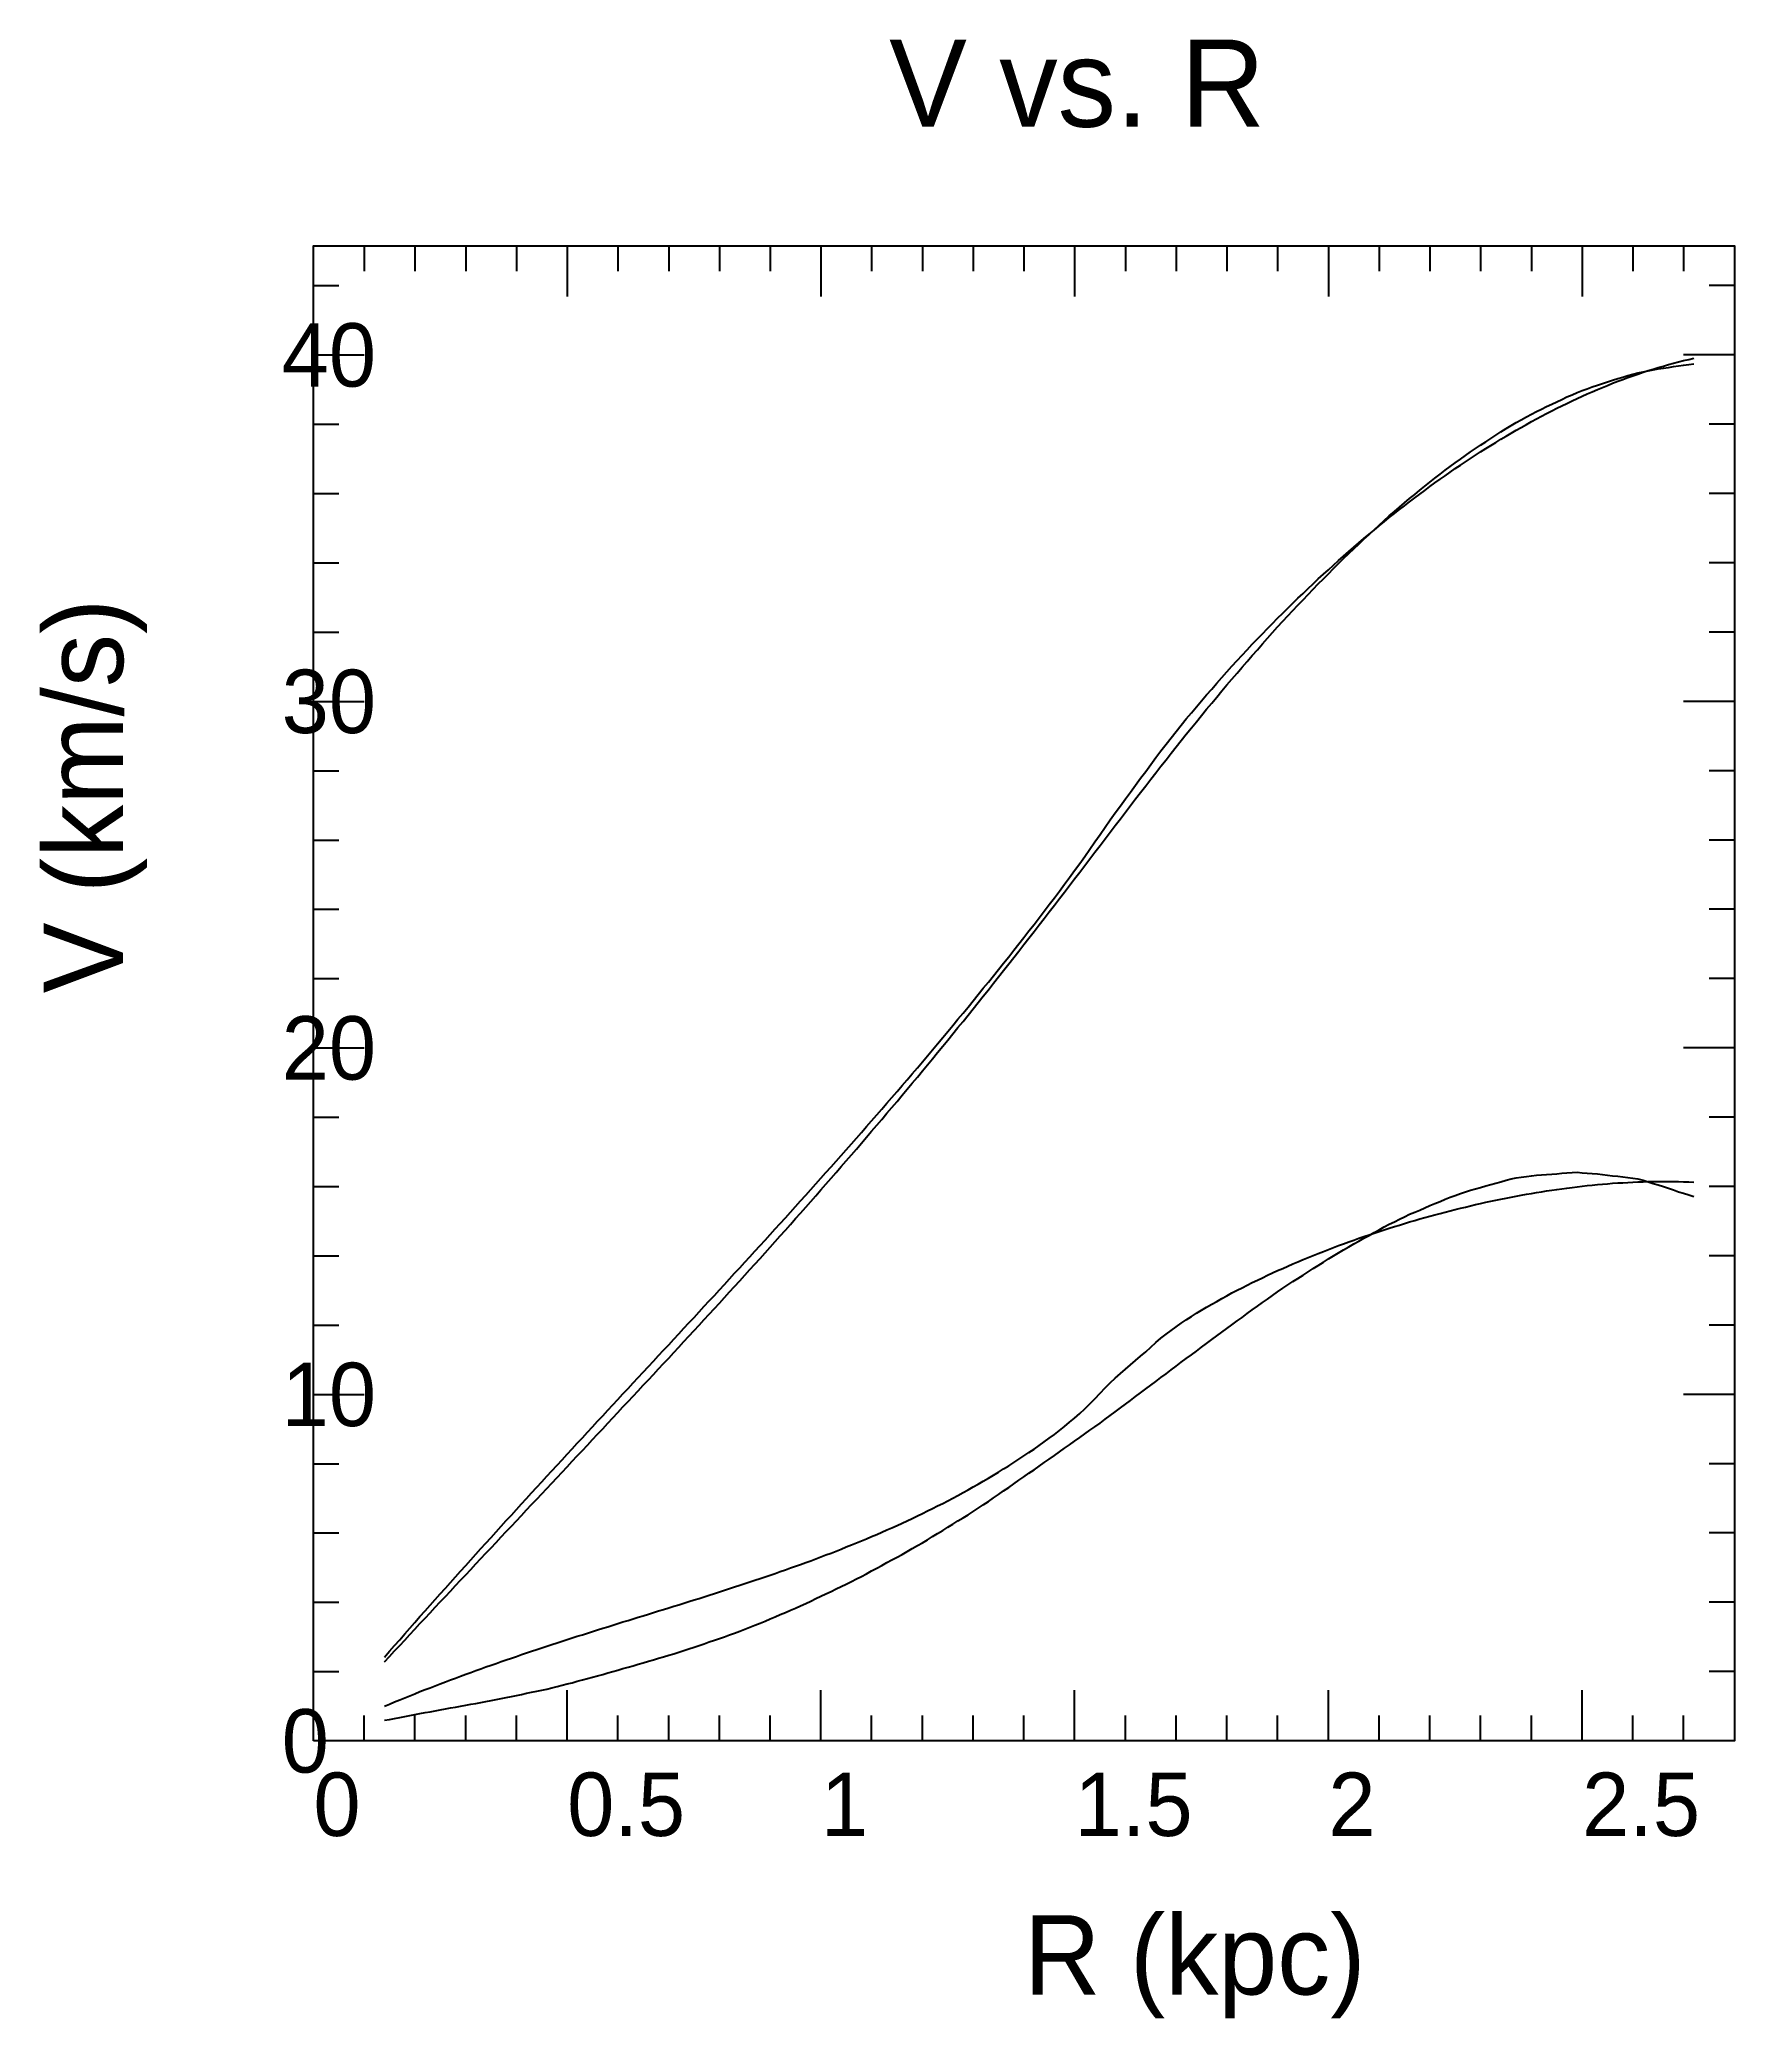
# Model space of a CAD drawing. Extents: x -35 to 179, y -35 to 215.
import ezdxf

# ---------------------------------------------------------------- set-up
doc = ezdxf.new("R2010")
doc.units = 0

msp = doc.modelspace()

# ---------------------------------------------------------------- linework, layer by layer
at = {"color": 0}
for p, q in [((6.4, 188.63), (6.4, 185.43)), ((12.8, 188.63), (12.8, 185.43)), ((19.2, 188.63), (19.2, 185.43)), ((25.6, 188.63), (25.6, 185.43)), ((32, 188.63), (32, 182.23)), ((38.4, 188.63), (38.4, 185.43)), ((44.8, 188.63), (44.8, 185.43)), ((51.2, 188.63), (51.2, 185.43)), ((57.6, 188.63), (57.6, 185.43)), ((64, 188.63), (64, 182.23)), ((70.4, 188.63), (70.4, 185.43)), ((76.8, 188.63), (76.8, 185.43)), ((83.2, 188.63), (83.2, 185.43)), ((89.6, 188.63), (89.6, 185.43)), ((96, 188.63), (96, 182.23)), ((102.4, 188.63), (102.4, 185.43)), ((108.8, 188.63), (108.8, 185.43)), ((115.2, 188.63), (115.2, 185.43)), ((121.6, 188.63), (121.6, 185.43)), ((128, 188.63), (128, 182.23)), ((134.4, 188.63), (134.4, 185.43)), ((140.8, 188.63), (140.8, 185.43)), ((147.2, 188.63), (147.2, 185.43)), ((153.6, 188.63), (153.6, 185.43)), ((160, 188.63), (160, 182.23)), ((166.4, 188.63), (166.4, 185.43)), ((172.8, 188.63), (172.8, 185.43)), ((0, 183.59), (3.2, 183.59)), ((179.2, 183.59), (176, 183.59)), ((0, 174.85), (6.4, 174.85)), ((179.2, 174.85), (172.8, 174.85)), ((0, 166.11), (3.2, 166.11)), ((179.2, 166.11), (176, 166.11)), ((0, 157.36), (3.2, 157.36)), ((179.2, 157.36), (176, 157.36)), ((0, 148.62), (3.2, 148.62)), ((179.2, 148.62), (176, 148.62)), ((0, 139.88), (3.2, 139.88)), ((179.2, 139.88), (176, 139.88)), ((0, 131.14), (6.4, 131.14)), ((179.2, 131.14), (172.8, 131.14)), ((0, 122.39), (3.2, 122.39)), ((179.2, 122.39), (176, 122.39)), ((0, 113.65), (3.2, 113.65)), ((179.2, 113.65), (176, 113.65)), ((0, 104.91), (3.2, 104.91)), ((179.2, 104.91), (176, 104.91)), ((0, 96.17), (3.2, 96.17)), ((179.2, 96.17), (176, 96.17)), ((0, 87.42), (6.4, 87.42)), ((179.2, 87.42), (172.8, 87.42)), ((0, 78.68), (3.2, 78.68)), ((179.2, 78.68), (176, 78.68)), ((0, 69.94), (3.2, 69.94)), ((179.2, 69.94), (176, 69.94)), ((0, 61.2), (3.2, 61.2)), ((179.2, 61.2), (176, 61.2)), ((0, 52.45), (3.2, 52.45)), ((179.2, 52.45), (176, 52.45)), ((0, 43.71), (6.4, 43.71)), ((179.2, 43.71), (172.8, 43.71)), ((0, 34.97), (3.2, 34.97)), ((179.2, 34.97), (176, 34.97)), ((0, 26.23), (3.2, 26.23)), ((179.2, 26.23), (176, 26.23)), ((0, 17.48), (3.2, 17.48)), ((179.2, 17.48), (176, 17.48)), ((0, 8.74), (3.2, 8.74)), ((179.2, 8.74), (176, 8.74)), ((32, 0), (32, 6.4)), ((64, 0), (64, 6.4)), ((96, 0), (96, 6.4)), ((128, 0), (128, 6.4)), ((160, 0), (160, 6.4)), ((6.4, 0), (6.4, 3.2)), ((12.8, 0), (12.8, 3.2)), ((19.2, 0), (19.2, 3.2)), ((25.6, 0), (25.6, 3.2)), ((38.4, 0), (38.4, 3.2)), ((44.8, 0), (44.8, 3.2)), ((51.2, 0), (51.2, 3.2)), ((57.6, 0), (57.6, 3.2)), ((70.4, 0), (70.4, 3.2)), ((76.8, 0), (76.8, 3.2)), ((83.2, 0), (83.2, 3.2)), ((89.6, 0), (89.6, 3.2)), ((102.4, 0), (102.4, 3.2)), ((108.8, 0), (108.8, 3.2)), ((115.2, 0), (115.2, 3.2)), ((121.6, 0), (121.6, 3.2)), ((134.4, 0), (134.4, 3.2)), ((140.8, 0), (140.8, 3.2)), ((147.2, 0), (147.2, 3.2)), ((153.6, 0), (153.6, 3.2)), ((166.4, 0), (166.4, 3.2)), ((172.8, 0), (172.8, 3.2))]:
    msp.add_line(p, q, dxfattribs=at)
msp.add_lwpolyline([(0, 0), (0, 188.63), (179.2, 188.63), (179.2, 0)], close=True, dxfattribs=at)
at = {"color": 3}
msp.add_lwpolyline([(8.96, 10.57), (9.6, 11.3), (10.24, 12.03), (10.88, 12.76), (11.52, 13.49), (12.16, 14.22), (12.8, 14.94), (13.44, 15.67), (14.08, 16.39), (14.72, 17.11), (15.36, 17.83), (16, 18.55), (16.64, 19.27), (17.28, 19.98), (17.92, 20.7), (18.56, 21.41), (19.2, 22.12), (19.84, 22.83), (20.48, 23.54), (21.12, 24.25), (21.76, 24.96), (22.4, 25.67), (23.04, 26.37), (23.68, 27.08), (24.32, 27.78), (24.96, 28.48), (25.6, 29.19), (26.24, 29.89), (26.88, 30.59), (27.52, 31.29), (28.16, 31.99), (28.8, 32.68), (29.44, 33.38), (30.08, 34.08), (30.72, 34.77), (31.36, 35.47), (32, 36.16), (32.64, 36.86), (33.28, 37.55), (33.92, 38.24), (34.56, 38.93), (35.2, 39.63), (35.84, 40.32), (36.48, 41.01), (37.12, 41.7), (37.76, 42.39), (38.4, 43.08), (39.04, 43.77), (39.68, 44.46), (40.32, 45.15), (40.96, 45.84), (41.6, 46.53), (42.24, 47.22), (42.88, 47.91), (43.52, 48.6), (44.16, 49.29), (44.8, 49.98), (45.44, 50.67), (46.08, 51.36), (46.72, 52.05), (47.36, 52.74), (48, 53.43), (48.64, 54.13), (49.28, 54.82), (49.92, 55.51), (50.56, 56.2), (51.2, 56.9), (51.84, 57.59), (52.48, 58.29), (53.12, 58.99), (53.76, 59.68), (54.4, 60.38), (55.04, 61.08), (55.68, 61.78), (56.32, 62.48), (56.96, 63.18), (57.6, 63.88), (58.24, 64.59), (58.88, 65.29), (59.52, 66), (60.16, 66.71), (60.8, 67.41), (61.44, 68.12), (62.08, 68.84), (62.72, 69.55), (63.36, 70.26), (64, 70.98), (64.64, 71.7), (65.28, 72.41), (65.92, 73.13), (66.56, 73.86), (67.2, 74.58), (67.84, 75.31), (68.48, 76.03), (69.12, 76.76), (69.76, 77.49), (70.4, 78.23), (71.04, 78.96), (71.68, 79.7), (72.32, 80.44), (72.96, 81.18), (73.6, 81.92), (74.24, 82.67), (74.88, 83.41), (75.52, 84.16), (76.16, 84.92), (76.8, 85.67), (77.44, 86.43), (78.08, 87.19), (78.72, 87.95), (79.36, 88.72), (80, 89.48), (80.64, 90.25), (81.28, 91.03), (81.92, 91.8), (82.56, 92.58), (83.2, 93.36), (83.84, 94.15), (84.48, 94.94), (85.12, 95.73), (85.76, 96.52), (86.4, 97.32), (87.04, 98.12), (87.68, 98.93), (88.32, 99.74), (88.96, 100.55), (89.6, 101.36), (90.24, 102.18), (90.88, 103.01), (91.52, 103.84), (92.16, 104.67), (92.8, 105.51), (93.44, 106.36), (94.08, 107.21), (94.72, 108.06), (95.36, 108.93), (96, 109.8), (96.64, 110.68), (97.28, 111.57), (97.92, 112.48), (98.56, 113.4), (99.2, 114.34), (99.84, 115.27), (100.48, 116.18), (101.12, 117.07), (101.76, 117.95), (102.4, 118.83), (103.04, 119.7), (103.68, 120.57), (104.32, 121.44), (104.96, 122.3), (105.6, 123.17), (106.24, 124.04), (106.88, 124.89), (107.52, 125.73), (108.16, 126.55), (108.8, 127.35), (109.44, 128.15), (110.08, 128.93), (110.72, 129.7), (111.36, 130.47), (112, 131.22), (112.64, 131.97), (113.28, 132.7), (113.92, 133.43), (114.56, 134.16), (115.2, 134.87), (115.84, 135.58), (116.48, 136.28), (117.12, 136.97), (117.76, 137.66), (118.4, 138.34), (119.04, 139.01), (119.68, 139.67), (120.32, 140.33), (120.96, 140.98), (121.6, 141.63), (122.24, 142.27), (122.88, 142.9), (123.52, 143.53), (124.16, 144.15), (124.8, 144.77), (125.44, 145.38), (126.08, 145.98), (126.72, 146.58), (127.36, 147.17), (128, 147.75), (128.64, 148.33), (129.28, 148.9), (129.92, 149.47), (130.56, 150.03), (131.2, 150.59), (131.84, 151.14), (132.48, 151.68), (133.12, 152.22), (133.76, 152.75), (134.4, 153.28), (135.04, 153.8), (135.68, 154.32), (136.32, 154.83), (136.96, 155.33), (137.6, 155.83), (138.24, 156.32), (138.88, 156.81), (139.52, 157.29), (140.16, 157.76), (140.8, 158.23), (141.44, 158.7), (142.08, 159.16), (142.72, 159.61), (143.36, 160.06), (144, 160.5), (144.64, 160.93), (145.28, 161.36), (145.92, 161.79), (146.56, 162.21), (147.2, 162.62), (147.84, 163.03), (148.48, 163.43), (149.12, 163.82), (149.76, 164.21), (150.4, 164.6), (151.04, 164.98), (151.68, 165.35), (152.32, 165.71), (152.96, 166.07), (153.6, 166.43), (154.24, 166.78), (154.88, 167.12), (155.52, 167.46), (156.16, 167.79), (156.8, 168.11), (157.44, 168.43), (158.08, 168.74), (158.72, 169.05), (159.36, 169.35), (160, 169.64), (160.64, 169.93), (161.28, 170.21), (161.92, 170.48), (162.56, 170.75), (163.2, 171.01), (163.84, 171.27), (164.48, 171.52), (165.12, 171.76), (165.76, 171.99), (166.4, 172.22), (167.04, 172.44), (167.68, 172.66), (168.32, 172.87), (168.96, 173.07), (169.6, 173.27), (170.24, 173.45), (170.88, 173.63), (171.52, 173.81), (172.16, 173.97), (172.8, 174.13), (173.44, 174.28), (174.08, 174.43)], dxfattribs=at)
msp.add_lwpolyline([(8.96, 10.57), (9.6, 11.3), (10.24, 12.03), (10.88, 12.76), (11.52, 13.49), (12.16, 14.22), (12.8, 14.94), (13.44, 15.67), (14.08, 16.39), (14.72, 17.11), (15.36, 17.83), (16, 18.55), (16.64, 19.27), (17.28, 19.98), (17.92, 20.7), (18.56, 21.41), (19.2, 22.12), (19.84, 22.83), (20.48, 23.54), (21.12, 24.25), (21.76, 24.96), (22.4, 25.67), (23.04, 26.37), (23.68, 27.08), (24.32, 27.78), (24.96, 28.48), (25.6, 29.19), (26.24, 29.89), (26.88, 30.59), (27.52, 31.29), (28.16, 31.99), (28.8, 32.68), (29.44, 33.38), (30.08, 34.08), (30.72, 34.77), (31.36, 35.47), (32, 36.16), (32.64, 36.86), (33.28, 37.55), (33.92, 38.24), (34.56, 38.93), (35.2, 39.63), (35.84, 40.32), (36.48, 41.01), (37.12, 41.7), (37.76, 42.39), (38.4, 43.08), (39.04, 43.77), (39.68, 44.46), (40.32, 45.15), (40.96, 45.84), (41.6, 46.53), (42.24, 47.22), (42.88, 47.91), (43.52, 48.6), (44.16, 49.29), (44.8, 49.98), (45.44, 50.67), (46.08, 51.36), (46.72, 52.05), (47.36, 52.74), (48, 53.43), (48.64, 54.13), (49.28, 54.82), (49.92, 55.51), (50.56, 56.2), (51.2, 56.9), (51.84, 57.59), (52.48, 58.29), (53.12, 58.99), (53.76, 59.68), (54.4, 60.38), (55.04, 61.08), (55.68, 61.78), (56.32, 62.48), (56.96, 63.18), (57.6, 63.88), (58.24, 64.59), (58.88, 65.29), (59.52, 66), (60.16, 66.71), (60.8, 67.41), (61.44, 68.12), (62.08, 68.84), (62.72, 69.55), (63.36, 70.26), (64, 70.98), (64.64, 71.7), (65.28, 72.41), (65.92, 73.13), (66.56, 73.86), (67.2, 74.58), (67.84, 75.31), (68.48, 76.03), (69.12, 76.76), (69.76, 77.49), (70.4, 78.23), (71.04, 78.96), (71.68, 79.7), (72.32, 80.44), (72.96, 81.18), (73.6, 81.92), (74.24, 82.67), (74.88, 83.41), (75.52, 84.16), (76.16, 84.92), (76.8, 85.67), (77.44, 86.43), (78.08, 87.19), (78.72, 87.95), (79.36, 88.72), (80, 89.48), (80.64, 90.25), (81.28, 91.03), (81.92, 91.8), (82.56, 92.58), (83.2, 93.36), (83.84, 94.15), (84.48, 94.94), (85.12, 95.73), (85.76, 96.52), (86.4, 97.32), (87.04, 98.12), (87.68, 98.93), (88.32, 99.74), (88.96, 100.55), (89.6, 101.36), (90.24, 102.18), (90.88, 103.01), (91.52, 103.84), (92.16, 104.67), (92.8, 105.51), (93.44, 106.36), (94.08, 107.21), (94.72, 108.06), (95.36, 108.93), (96, 109.8), (96.64, 110.68), (97.28, 111.57), (97.92, 112.48), (98.56, 113.4), (99.2, 114.34), (99.84, 115.27), (100.48, 116.18), (101.12, 117.07), (101.76, 117.95), (102.4, 118.83), (103.04, 119.7), (103.68, 120.57), (104.32, 121.44), (104.96, 122.3), (105.6, 123.17), (106.24, 124.04), (106.88, 124.89), (107.52, 125.73), (108.16, 126.55), (108.8, 127.35), (109.44, 128.15), (110.08, 128.93), (110.72, 129.7), (111.36, 130.47), (112, 131.22), (112.64, 131.97), (113.28, 132.7), (113.92, 133.43), (114.56, 134.16), (115.2, 134.87), (115.84, 135.58), (116.48, 136.28), (117.12, 136.97), (117.76, 137.66), (118.4, 138.34), (119.04, 139.01), (119.68, 139.67), (120.32, 140.33), (120.96, 140.98), (121.6, 141.63), (122.24, 142.27), (122.88, 142.9), (123.52, 143.53), (124.16, 144.15), (124.8, 144.77), (125.44, 145.38), (126.08, 145.98), (126.72, 146.58), (127.36, 147.17), (128, 147.75), (128.64, 148.33), (129.28, 148.9), (129.92, 149.47), (130.56, 150.03), (131.2, 150.59), (131.84, 151.14), (132.48, 151.68), (133.12, 152.22), (133.76, 152.75), (134.4, 153.28), (135.04, 153.8), (135.68, 154.32), (136.32, 154.83), (136.96, 155.33), (137.6, 155.83), (138.24, 156.32), (138.88, 156.81), (139.52, 157.29), (140.16, 157.76), (140.8, 158.23), (141.44, 158.7), (142.08, 159.16), (142.72, 159.61), (143.36, 160.06), (144, 160.5), (144.64, 160.93), (145.28, 161.36), (145.92, 161.79), (146.56, 162.21), (147.2, 162.62), (147.84, 163.03), (148.48, 163.43), (149.12, 163.82), (149.76, 164.21), (150.4, 164.6), (151.04, 164.98), (151.68, 165.35), (152.32, 165.71), (152.96, 166.07), (153.6, 166.43), (154.24, 166.78), (154.88, 167.12), (155.52, 167.46), (156.16, 167.79), (156.8, 168.11), (157.44, 168.43), (158.08, 168.74), (158.72, 169.05), (159.36, 169.35), (160, 169.64), (160.64, 169.93), (161.28, 170.21), (161.92, 170.48), (162.56, 170.75), (163.2, 171.01), (163.84, 171.27), (164.48, 171.52), (165.12, 171.76), (165.76, 171.99), (166.4, 172.22), (167.04, 172.44), (167.68, 172.66), (168.32, 172.87), (168.96, 173.07), (169.6, 173.27), (170.24, 173.45), (170.88, 173.63), (171.52, 173.81), (172.16, 173.97), (172.8, 174.13), (173.44, 174.28), (174.08, 174.43)], dxfattribs=at)
at = {"color": 4}
msp.add_lwpolyline([(8.96, 9.96), (9.6, 10.65), (10.24, 11.34), (10.88, 12.03), (11.52, 12.72), (12.16, 13.41), (12.8, 14.1), (13.44, 14.79), (14.08, 15.47), (14.72, 16.16), (15.36, 16.85), (16, 17.54), (16.64, 18.22), (17.28, 18.9), (17.92, 19.59), (18.56, 20.27), (19.2, 20.95), (19.84, 21.63), (20.48, 22.32), (21.12, 23), (21.76, 23.68), (22.4, 24.36), (23.04, 25.04), (23.68, 25.72), (24.32, 26.41), (24.96, 27.09), (25.6, 27.77), (26.24, 28.45), (26.88, 29.13), (27.52, 29.81), (28.16, 30.49), (28.8, 31.17), (29.44, 31.85), (30.08, 32.53), (30.72, 33.21), (31.36, 33.9), (32, 34.58), (32.64, 35.27), (33.28, 35.95), (33.92, 36.64), (34.56, 37.32), (35.2, 38.01), (35.84, 38.69), (36.48, 39.38), (37.12, 40.06), (37.76, 40.74), (38.4, 41.43), (39.04, 42.12), (39.68, 42.8), (40.32, 43.49), (40.96, 44.18), (41.6, 44.86), (42.24, 45.55), (42.88, 46.24), (43.52, 46.92), (44.16, 47.61), (44.8, 48.3), (45.44, 48.99), (46.08, 49.68), (46.72, 50.37), (47.36, 51.06), (48, 51.76), (48.64, 52.45), (49.28, 53.15), (49.92, 53.84), (50.56, 54.54), (51.2, 55.23), (51.84, 55.93), (52.48, 56.63), (53.12, 57.33), (53.76, 58.04), (54.4, 58.74), (55.04, 59.45), (55.68, 60.16), (56.32, 60.87), (56.96, 61.58), (57.6, 62.3), (58.24, 63.01), (58.88, 63.72), (59.52, 64.44), (60.16, 65.16), (60.8, 65.88), (61.44, 66.59), (62.08, 67.32), (62.72, 68.05), (63.36, 68.78), (64, 69.51), (64.64, 70.24), (65.28, 70.98), (65.92, 71.71), (66.56, 72.44), (67.2, 73.18), (67.84, 73.92), (68.48, 74.66), (69.12, 75.41), (69.76, 76.15), (70.4, 76.91), (71.04, 77.66), (71.68, 78.41), (72.32, 79.17), (72.96, 79.92), (73.6, 80.68), (74.24, 81.44), (74.88, 82.2), (75.52, 82.97), (76.16, 83.74), (76.8, 84.51), (77.44, 85.28), (78.08, 86.06), (78.72, 86.84), (79.36, 87.63), (80, 88.41), (80.64, 89.2), (81.28, 89.98), (81.92, 90.77), (82.56, 91.56), (83.2, 92.35), (83.84, 93.15), (84.48, 93.95), (85.12, 94.76), (85.76, 95.57), (86.4, 96.38), (87.04, 97.19), (87.68, 98.01), (88.32, 98.82), (88.96, 99.64), (89.6, 100.46), (90.24, 101.28), (90.88, 102.11), (91.52, 102.93), (92.16, 103.76), (92.8, 104.58), (93.44, 105.41), (94.08, 106.25), (94.72, 107.08), (95.36, 107.91), (96, 108.75), (96.64, 109.59), (97.28, 110.42), (97.92, 111.26), (98.56, 112.1), (99.2, 112.95), (99.84, 113.8), (100.48, 114.64), (101.12, 115.48), (101.76, 116.32), (102.4, 117.16), (103.04, 118), (103.68, 118.83), (104.32, 119.66), (104.96, 120.49), (105.6, 121.32), (106.24, 122.14), (106.88, 122.96), (107.52, 123.78), (108.16, 124.59), (108.8, 125.4), (109.44, 126.2), (110.08, 127), (110.72, 127.79), (111.36, 128.57), (112, 129.36), (112.64, 130.14), (113.28, 130.91), (113.92, 131.68), (114.56, 132.45), (115.2, 133.21), (115.84, 133.96), (116.48, 134.71), (117.12, 135.45), (117.76, 136.19), (118.4, 136.93), (119.04, 137.66), (119.68, 138.39), (120.32, 139.11), (120.96, 139.82), (121.6, 140.53), (122.24, 141.24), (122.88, 141.93), (123.52, 142.61), (124.16, 143.29), (124.8, 143.96), (125.44, 144.63), (126.08, 145.29), (126.72, 145.95), (127.36, 146.61), (128, 147.25), (128.64, 147.89), (129.28, 148.53), (129.92, 149.16), (130.56, 149.78), (131.2, 150.39), (131.84, 150.99), (132.48, 151.59), (133.12, 152.19), (133.76, 152.78), (134.4, 153.37), (135.04, 153.95), (135.68, 154.53), (136.32, 155.08), (136.96, 155.63), (137.6, 156.18), (138.24, 156.73), (138.88, 157.25), (139.52, 157.77), (140.16, 158.28), (140.8, 158.79), (141.44, 159.3), (142.08, 159.8), (142.72, 160.3), (143.36, 160.79), (144, 161.25), (144.64, 161.71), (145.28, 162.17), (145.92, 162.62), (146.56, 163.05), (147.2, 163.48), (147.84, 163.9), (148.48, 164.32), (149.12, 164.73), (149.76, 165.14), (150.4, 165.55), (151.04, 165.95), (151.68, 166.32), (152.32, 166.67), (152.96, 167.02), (153.6, 167.36), (154.24, 167.7), (154.88, 168.01), (155.52, 168.33), (156.16, 168.64), (156.8, 168.94), (157.44, 169.24), (158.08, 169.54), (158.72, 169.83), (159.36, 170.11), (160, 170.35), (160.64, 170.58), (161.28, 170.82), (161.92, 171.04), (162.56, 171.26), (163.2, 171.46), (163.84, 171.67), (164.48, 171.86), (165.12, 172.06), (165.76, 172.24), (166.4, 172.42), (167.04, 172.6), (167.68, 172.73), (168.32, 172.86), (168.96, 172.97), (169.6, 173.09), (170.24, 173.19), (170.88, 173.28), (171.52, 173.37), (172.16, 173.46), (172.8, 173.55), (173.44, 173.63), (174.08, 173.71)], dxfattribs=at)
msp.add_lwpolyline([(8.96, 9.96), (9.6, 10.65), (10.24, 11.34), (10.88, 12.03), (11.52, 12.72), (12.16, 13.41), (12.8, 14.1), (13.44, 14.79), (14.08, 15.47), (14.72, 16.16), (15.36, 16.85), (16, 17.54), (16.64, 18.22), (17.28, 18.9), (17.92, 19.59), (18.56, 20.27), (19.2, 20.95), (19.84, 21.63), (20.48, 22.32), (21.12, 23), (21.76, 23.68), (22.4, 24.36), (23.04, 25.04), (23.68, 25.72), (24.32, 26.41), (24.96, 27.09), (25.6, 27.77), (26.24, 28.45), (26.88, 29.13), (27.52, 29.81), (28.16, 30.49), (28.8, 31.17), (29.44, 31.85), (30.08, 32.53), (30.72, 33.21), (31.36, 33.9), (32, 34.58), (32.64, 35.27), (33.28, 35.95), (33.92, 36.64), (34.56, 37.32), (35.2, 38.01), (35.84, 38.69), (36.48, 39.38), (37.12, 40.06), (37.76, 40.74), (38.4, 41.43), (39.04, 42.12), (39.68, 42.8), (40.32, 43.49), (40.96, 44.18), (41.6, 44.86), (42.24, 45.55), (42.88, 46.24), (43.52, 46.92), (44.16, 47.61), (44.8, 48.3), (45.44, 48.99), (46.08, 49.68), (46.72, 50.37), (47.36, 51.06), (48, 51.76), (48.64, 52.45), (49.28, 53.15), (49.92, 53.84), (50.56, 54.54), (51.2, 55.23), (51.84, 55.93), (52.48, 56.63), (53.12, 57.33), (53.76, 58.04), (54.4, 58.74), (55.04, 59.45), (55.68, 60.16), (56.32, 60.87), (56.96, 61.58), (57.6, 62.3), (58.24, 63.01), (58.88, 63.72), (59.52, 64.44), (60.16, 65.16), (60.8, 65.88), (61.44, 66.59), (62.08, 67.32), (62.72, 68.05), (63.36, 68.78), (64, 69.51), (64.64, 70.24), (65.28, 70.98), (65.92, 71.71), (66.56, 72.44), (67.2, 73.18), (67.84, 73.92), (68.48, 74.66), (69.12, 75.41), (69.76, 76.15), (70.4, 76.91), (71.04, 77.66), (71.68, 78.41), (72.32, 79.17), (72.96, 79.92), (73.6, 80.68), (74.24, 81.44), (74.88, 82.2), (75.52, 82.97), (76.16, 83.74), (76.8, 84.51), (77.44, 85.28), (78.08, 86.06), (78.72, 86.84), (79.36, 87.63), (80, 88.41), (80.64, 89.2), (81.28, 89.98), (81.92, 90.77), (82.56, 91.56), (83.2, 92.35), (83.84, 93.15), (84.48, 93.95), (85.12, 94.76), (85.76, 95.57), (86.4, 96.38), (87.04, 97.19), (87.68, 98.01), (88.32, 98.82), (88.96, 99.64), (89.6, 100.46), (90.24, 101.28), (90.88, 102.11), (91.52, 102.93), (92.16, 103.76), (92.8, 104.58), (93.44, 105.41), (94.08, 106.25), (94.72, 107.08), (95.36, 107.91), (96, 108.75), (96.64, 109.59), (97.28, 110.42), (97.92, 111.26), (98.56, 112.1), (99.2, 112.95), (99.84, 113.8), (100.48, 114.64), (101.12, 115.48), (101.76, 116.32), (102.4, 117.16), (103.04, 118), (103.68, 118.83), (104.32, 119.66), (104.96, 120.49), (105.6, 121.32), (106.24, 122.14), (106.88, 122.96), (107.52, 123.78), (108.16, 124.59), (108.8, 125.4), (109.44, 126.2), (110.08, 127), (110.72, 127.79), (111.36, 128.57), (112, 129.36), (112.64, 130.14), (113.28, 130.91), (113.92, 131.68), (114.56, 132.45), (115.2, 133.21), (115.84, 133.96), (116.48, 134.71), (117.12, 135.45), (117.76, 136.19), (118.4, 136.93), (119.04, 137.66), (119.68, 138.39), (120.32, 139.11), (120.96, 139.82), (121.6, 140.53), (122.24, 141.24), (122.88, 141.93), (123.52, 142.61), (124.16, 143.29), (124.8, 143.96), (125.44, 144.63), (126.08, 145.29), (126.72, 145.95), (127.36, 146.61), (128, 147.25), (128.64, 147.89), (129.28, 148.53), (129.92, 149.16), (130.56, 149.78), (131.2, 150.39), (131.84, 150.99), (132.48, 151.59), (133.12, 152.19), (133.76, 152.78), (134.4, 153.37), (135.04, 153.95), (135.68, 154.53), (136.32, 155.08), (136.96, 155.63), (137.6, 156.18), (138.24, 156.73), (138.88, 157.25), (139.52, 157.77), (140.16, 158.28), (140.8, 158.79), (141.44, 159.3), (142.08, 159.8), (142.72, 160.3), (143.36, 160.79), (144, 161.25), (144.64, 161.71), (145.28, 162.17), (145.92, 162.62), (146.56, 163.05), (147.2, 163.48), (147.84, 163.9), (148.48, 164.32), (149.12, 164.73), (149.76, 165.14), (150.4, 165.55), (151.04, 165.95), (151.68, 166.32), (152.32, 166.67), (152.96, 167.02), (153.6, 167.36), (154.24, 167.7), (154.88, 168.01), (155.52, 168.33), (156.16, 168.64), (156.8, 168.94), (157.44, 169.24), (158.08, 169.54), (158.72, 169.83), (159.36, 170.11), (160, 170.35), (160.64, 170.58), (161.28, 170.82), (161.92, 171.04), (162.56, 171.26), (163.2, 171.46), (163.84, 171.67), (164.48, 171.86), (165.12, 172.06), (165.76, 172.24), (166.4, 172.42), (167.04, 172.6), (167.68, 172.73), (168.32, 172.86), (168.96, 172.97), (169.6, 173.09), (170.24, 173.19), (170.88, 173.28), (171.52, 173.37), (172.16, 173.46), (172.8, 173.55), (173.44, 173.63), (174.08, 173.71)], dxfattribs=at)
at = {"color": 5}
msp.add_lwpolyline([(8.96, 2.6), (9.6, 2.71), (10.24, 2.83), (10.88, 2.95), (11.52, 3.07), (12.16, 3.19), (12.8, 3.31), (13.44, 3.44), (14.08, 3.56), (14.72, 3.68), (15.36, 3.8), (16, 3.92), (16.64, 4.04), (17.28, 4.16), (17.92, 4.27), (18.56, 4.38), (19.2, 4.5), (19.84, 4.61), (20.48, 4.73), (21.12, 4.84), (21.76, 4.96), (22.4, 5.09), (23.04, 5.22), (23.68, 5.34), (24.32, 5.47), (24.96, 5.61), (25.6, 5.74), (26.24, 5.87), (26.88, 6), (27.52, 6.13), (28.16, 6.27), (28.8, 6.4), (29.44, 6.54), (30.08, 6.67), (30.72, 6.85), (31.36, 7.01), (32, 7.18), (32.64, 7.34), (33.28, 7.52), (33.92, 7.69), (34.56, 7.87), (35.2, 8.04), (35.84, 8.22), (36.48, 8.39), (37.12, 8.57), (37.76, 8.74), (38.4, 8.93), (39.04, 9.11), (39.68, 9.3), (40.32, 9.48), (40.96, 9.67), (41.6, 9.86), (42.24, 10.04), (42.88, 10.23), (43.52, 10.42), (44.16, 10.61), (44.8, 10.8), (45.44, 10.98), (46.08, 11.19), (46.72, 11.4), (47.36, 11.62), (48, 11.83), (48.64, 12.05), (49.28, 12.26), (49.92, 12.48), (50.56, 12.69), (51.2, 12.9), (51.84, 13.14), (52.48, 13.37), (53.12, 13.6), (53.76, 13.83), (54.4, 14.09), (55.04, 14.35), (55.68, 14.6), (56.32, 14.85), (56.96, 15.12), (57.6, 15.39), (58.24, 15.66), (58.88, 15.93), (59.52, 16.2), (60.16, 16.47), (60.8, 16.75), (61.44, 17.02), (62.08, 17.32), (62.72, 17.63), (63.36, 17.94), (64, 18.24), (64.64, 18.55), (65.28, 18.85), (65.92, 19.16), (66.56, 19.46), (67.2, 19.78), (67.84, 20.1), (68.48, 20.43), (69.12, 20.75), (69.76, 21.09), (70.4, 21.44), (71.04, 21.79), (71.68, 22.14), (72.32, 22.49), (72.96, 22.83), (73.6, 23.18), (74.24, 23.53), (74.88, 23.87), (75.52, 24.25), (76.16, 24.63), (76.8, 25), (77.44, 25.38), (78.08, 25.77), (78.72, 26.17), (79.36, 26.56), (80, 26.96), (80.64, 27.35), (81.28, 27.74), (81.92, 28.14), (82.56, 28.53), (83.2, 28.95), (83.84, 29.37), (84.48, 29.79), (85.12, 30.21), (85.76, 30.65), (86.4, 31.09), (87.04, 31.54), (87.68, 31.98), (88.32, 32.42), (88.96, 32.87), (89.6, 33.31), (90.24, 33.76), (90.88, 34.2), (91.52, 34.65), (92.16, 35.1), (92.8, 35.55), (93.44, 36), (94.08, 36.45), (94.72, 36.91), (95.36, 37.36), (96, 37.82), (96.64, 38.27), (97.28, 38.72), (97.92, 39.18), (98.56, 39.63), (99.2, 40.1), (99.84, 40.58), (100.48, 41.05), (101.12, 41.52), (101.76, 42), (102.4, 42.48), (103.04, 42.96), (103.68, 43.44), (104.32, 43.92), (104.96, 44.4), (105.6, 44.87), (106.24, 45.35), (106.88, 45.83), (107.52, 46.32), (108.16, 46.81), (108.8, 47.29), (109.44, 47.77), (110.08, 48.24), (110.72, 48.71), (111.36, 49.18), (112, 49.66), (112.64, 50.14), (113.28, 50.62), (113.92, 51.1), (114.56, 51.58), (115.2, 52.04), (115.84, 52.5), (116.48, 52.97), (117.12, 53.43), (117.76, 53.9), (118.4, 54.36), (119.04, 54.82), (119.68, 55.29), (120.32, 55.74), (120.96, 56.2), (121.6, 56.66), (122.24, 57.11), (122.88, 57.53), (123.52, 57.94), (124.16, 58.35), (124.8, 58.76), (125.44, 59.17), (126.08, 59.58), (126.72, 59.99), (127.36, 60.4), (128, 60.8), (128.64, 61.18), (129.28, 61.57), (129.92, 61.96), (130.56, 62.33), (131.2, 62.69), (131.84, 63.05), (132.48, 63.41), (133.12, 63.77), (133.76, 64.12), (134.4, 64.47), (135.04, 64.83), (135.68, 65.18), (136.32, 65.48), (136.96, 65.8), (137.6, 66.11), (138.24, 66.43), (138.88, 66.7), (139.52, 66.97), (140.16, 67.25), (140.8, 67.52), (141.44, 67.79), (142.08, 68.06), (142.72, 68.33), (143.36, 68.6), (144, 68.82), (144.64, 69.04), (145.28, 69.25), (145.92, 69.46), (146.56, 69.65), (147.2, 69.83), (147.84, 70.01), (148.48, 70.19), (149.12, 70.37), (149.76, 70.54), (150.4, 70.72), (151.04, 70.9), (151.68, 71.03), (152.32, 71.11), (152.96, 71.2), (153.6, 71.29), (154.24, 71.37), (154.88, 71.41), (155.52, 71.46), (156.16, 71.51), (156.8, 71.55), (157.44, 71.6), (158.08, 71.65), (158.72, 71.7), (159.36, 71.74), (160, 71.68), (160.64, 71.63), (161.28, 71.58), (161.92, 71.53), (162.56, 71.45), (163.2, 71.38), (163.84, 71.3), (164.48, 71.23), (165.12, 71.14), (165.76, 71.06), (166.4, 70.98), (167.04, 70.89), (167.68, 70.72), (168.32, 70.53), (168.96, 70.33), (169.6, 70.14), (170.24, 69.93), (170.88, 69.71), (171.52, 69.5), (172.16, 69.28), (172.8, 69.08), (173.44, 68.88), (174.08, 68.69)], dxfattribs=at)
at = {"color": 1}
msp.add_lwpolyline([(8.96, 2.6), (9.6, 2.71), (10.24, 2.83), (10.88, 2.95), (11.52, 3.07), (12.16, 3.19), (12.8, 3.31), (13.44, 3.44), (14.08, 3.56), (14.72, 3.68), (15.36, 3.8), (16, 3.92), (16.64, 4.04), (17.28, 4.16), (17.92, 4.27), (18.56, 4.38), (19.2, 4.5), (19.84, 4.61), (20.48, 4.73), (21.12, 4.84), (21.76, 4.96), (22.4, 5.09), (23.04, 5.22), (23.68, 5.34), (24.32, 5.47), (24.96, 5.61), (25.6, 5.74), (26.24, 5.87), (26.88, 6), (27.52, 6.13), (28.16, 6.27), (28.8, 6.4), (29.44, 6.54), (30.08, 6.67), (30.72, 6.85), (31.36, 7.01), (32, 7.18), (32.64, 7.34), (33.28, 7.52), (33.92, 7.69), (34.56, 7.87), (35.2, 8.04), (35.84, 8.22), (36.48, 8.39), (37.12, 8.57), (37.76, 8.74), (38.4, 8.93), (39.04, 9.11), (39.68, 9.3), (40.32, 9.48), (40.96, 9.67), (41.6, 9.86), (42.24, 10.04), (42.88, 10.23), (43.52, 10.42), (44.16, 10.61), (44.8, 10.8), (45.44, 10.98), (46.08, 11.19), (46.72, 11.4), (47.36, 11.62), (48, 11.83), (48.64, 12.05), (49.28, 12.26), (49.92, 12.48), (50.56, 12.69), (51.2, 12.9), (51.84, 13.14), (52.48, 13.37), (53.12, 13.6), (53.76, 13.83), (54.4, 14.09), (55.04, 14.35), (55.68, 14.6), (56.32, 14.85), (56.96, 15.12), (57.6, 15.39), (58.24, 15.66), (58.88, 15.93), (59.52, 16.2), (60.16, 16.47), (60.8, 16.75), (61.44, 17.02), (62.08, 17.32), (62.72, 17.63), (63.36, 17.94), (64, 18.24), (64.64, 18.55), (65.28, 18.85), (65.92, 19.16), (66.56, 19.46), (67.2, 19.78), (67.84, 20.1), (68.48, 20.43), (69.12, 20.75), (69.76, 21.09), (70.4, 21.44), (71.04, 21.79), (71.68, 22.14), (72.32, 22.49), (72.96, 22.83), (73.6, 23.18), (74.24, 23.53), (74.88, 23.87), (75.52, 24.25), (76.16, 24.63), (76.8, 25), (77.44, 25.38), (78.08, 25.77), (78.72, 26.17), (79.36, 26.56), (80, 26.96), (80.64, 27.35), (81.28, 27.74), (81.92, 28.14), (82.56, 28.53), (83.2, 28.95), (83.84, 29.37), (84.48, 29.79), (85.12, 30.21), (85.76, 30.65), (86.4, 31.09), (87.04, 31.54), (87.68, 31.98), (88.32, 32.42), (88.96, 32.87), (89.6, 33.31), (90.24, 33.76), (90.88, 34.2), (91.52, 34.65), (92.16, 35.1), (92.8, 35.55), (93.44, 36), (94.08, 36.45), (94.72, 36.91), (95.36, 37.36), (96, 37.82), (96.64, 38.27), (97.28, 38.72), (97.92, 39.18), (98.56, 39.63), (99.2, 40.1), (99.84, 40.58), (100.48, 41.05), (101.12, 41.52), (101.76, 42), (102.4, 42.48), (103.04, 42.96), (103.68, 43.44), (104.32, 43.92), (104.96, 44.4), (105.6, 44.87), (106.24, 45.35), (106.88, 45.83), (107.52, 46.32), (108.16, 46.81), (108.8, 47.29), (109.44, 47.77), (110.08, 48.24), (110.72, 48.71), (111.36, 49.18), (112, 49.66), (112.64, 50.14), (113.28, 50.62), (113.92, 51.1), (114.56, 51.58), (115.2, 52.04), (115.84, 52.5), (116.48, 52.97), (117.12, 53.43), (117.76, 53.9), (118.4, 54.36), (119.04, 54.82), (119.68, 55.29), (120.32, 55.74), (120.96, 56.2), (121.6, 56.66), (122.24, 57.11), (122.88, 57.53), (123.52, 57.94), (124.16, 58.35), (124.8, 58.76), (125.44, 59.17), (126.08, 59.58), (126.72, 59.99), (127.36, 60.4), (128, 60.8), (128.64, 61.18), (129.28, 61.57), (129.92, 61.96), (130.56, 62.33), (131.2, 62.69), (131.84, 63.05), (132.48, 63.41), (133.12, 63.77), (133.76, 64.12), (134.4, 64.47), (135.04, 64.83), (135.68, 65.18), (136.32, 65.48), (136.96, 65.8), (137.6, 66.11), (138.24, 66.43), (138.88, 66.7), (139.52, 66.97), (140.16, 67.25), (140.8, 67.52), (141.44, 67.79), (142.08, 68.06), (142.72, 68.33), (143.36, 68.6), (144, 68.82), (144.64, 69.04), (145.28, 69.25), (145.92, 69.46), (146.56, 69.65), (147.2, 69.83), (147.84, 70.01), (148.48, 70.19), (149.12, 70.37), (149.76, 70.54), (150.4, 70.72), (151.04, 70.9), (151.68, 71.03), (152.32, 71.11), (152.96, 71.2), (153.6, 71.29), (154.24, 71.37), (154.88, 71.41), (155.52, 71.46), (156.16, 71.51), (156.8, 71.55), (157.44, 71.6), (158.08, 71.65), (158.72, 71.7), (159.36, 71.74), (160, 71.68), (160.64, 71.63), (161.28, 71.58), (161.92, 71.53), (162.56, 71.45), (163.2, 71.38), (163.84, 71.3), (164.48, 71.23), (165.12, 71.14), (165.76, 71.06), (166.4, 70.98), (167.04, 70.89), (167.68, 70.72), (168.32, 70.53), (168.96, 70.33), (169.6, 70.14), (170.24, 69.93), (170.88, 69.71), (171.52, 69.5), (172.16, 69.28), (172.8, 69.08), (173.44, 68.88), (174.08, 68.69)], dxfattribs=at)
at = {"color": 2}
for points in [[(8.96, 2.6), (9.6, 2.71), (10.24, 2.83), (10.88, 2.95), (11.52, 3.07), (12.16, 3.19), (12.8, 3.31), (13.44, 3.44), (14.08, 3.56), (14.72, 3.68), (15.36, 3.8), (16, 3.92), (16.64, 4.04), (17.28, 4.16), (17.92, 4.27), (18.56, 4.38), (19.2, 4.5), (19.84, 4.61), (20.48, 4.73), (21.12, 4.84), (21.76, 4.96), (22.4, 5.09), (23.04, 5.22), (23.68, 5.34), (24.32, 5.47), (24.96, 5.61), (25.6, 5.74), (26.24, 5.87), (26.88, 6), (27.52, 6.13), (28.16, 6.27), (28.8, 6.4), (29.44, 6.54), (30.08, 6.67), (30.72, 6.85), (31.36, 7.01), (32, 7.18), (32.64, 7.34), (33.28, 7.52), (33.92, 7.69), (34.56, 7.87), (35.2, 8.04), (35.84, 8.22), (36.48, 8.39), (37.12, 8.57), (37.76, 8.74), (38.4, 8.93), (39.04, 9.11), (39.68, 9.3), (40.32, 9.48), (40.96, 9.67), (41.6, 9.86), (42.24, 10.04), (42.88, 10.23), (43.52, 10.42), (44.16, 10.61), (44.8, 10.8), (45.44, 10.98), (46.08, 11.19), (46.72, 11.4), (47.36, 11.62), (48, 11.83), (48.64, 12.05), (49.28, 12.26), (49.92, 12.48), (50.56, 12.69), (51.2, 12.9), (51.84, 13.14), (52.48, 13.37), (53.12, 13.6), (53.76, 13.83), (54.4, 14.09), (55.04, 14.35), (55.68, 14.6), (56.32, 14.85), (56.96, 15.12), (57.6, 15.39), (58.24, 15.66), (58.88, 15.93), (59.52, 16.2), (60.16, 16.47), (60.8, 16.75), (61.44, 17.02), (62.08, 17.32), (62.72, 17.63), (63.36, 17.94), (64, 18.24), (64.64, 18.55), (65.28, 18.85), (65.92, 19.16), (66.56, 19.46), (67.2, 19.78), (67.84, 20.1), (68.48, 20.43), (69.12, 20.75), (69.76, 21.09), (70.4, 21.44), (71.04, 21.79), (71.68, 22.14), (72.32, 22.49), (72.96, 22.83), (73.6, 23.18), (74.24, 23.53), (74.88, 23.87), (75.52, 24.25), (76.16, 24.63), (76.8, 25), (77.44, 25.38), (78.08, 25.77), (78.72, 26.17), (79.36, 26.56), (80, 26.96), (80.64, 27.35), (81.28, 27.74), (81.92, 28.14), (82.56, 28.53), (83.2, 28.95), (83.84, 29.37), (84.48, 29.79), (85.12, 30.21), (85.76, 30.65), (86.4, 31.09), (87.04, 31.54), (87.68, 31.98), (88.32, 32.42), (88.96, 32.87), (89.6, 33.31), (90.24, 33.76), (90.88, 34.2), (91.52, 34.65), (92.16, 35.1), (92.8, 35.55), (93.44, 36), (94.08, 36.45), (94.72, 36.91), (95.36, 37.36), (96, 37.82), (96.64, 38.27), (97.28, 38.72), (97.92, 39.18), (98.56, 39.63), (99.2, 40.1), (99.84, 40.58), (100.48, 41.05), (101.12, 41.52), (101.76, 42), (102.4, 42.48), (103.04, 42.96), (103.68, 43.44), (104.32, 43.92), (104.96, 44.4), (105.6, 44.87), (106.24, 45.35), (106.88, 45.83), (107.52, 46.32), (108.16, 46.81), (108.8, 47.29), (109.44, 47.77), (110.08, 48.24), (110.72, 48.71), (111.36, 49.18), (112, 49.66), (112.64, 50.14), (113.28, 50.62), (113.92, 51.1), (114.56, 51.58), (115.2, 52.04), (115.84, 52.5), (116.48, 52.97), (117.12, 53.43), (117.76, 53.9), (118.4, 54.36), (119.04, 54.82), (119.68, 55.29), (120.32, 55.74), (120.96, 56.2), (121.6, 56.66), (122.24, 57.11), (122.88, 57.53), (123.52, 57.94), (124.16, 58.35), (124.8, 58.76), (125.44, 59.17), (126.08, 59.58), (126.72, 59.99), (127.36, 60.4), (128, 60.8), (128.64, 61.18), (129.28, 61.57), (129.92, 61.96), (130.56, 62.33), (131.2, 62.69), (131.84, 63.05), (132.48, 63.41), (133.12, 63.77), (133.76, 64.12), (134.4, 64.47), (135.04, 64.83), (135.68, 65.18), (136.32, 65.48), (136.96, 65.8), (137.6, 66.11), (138.24, 66.43), (138.88, 66.7), (139.52, 66.97), (140.16, 67.25), (140.8, 67.52), (141.44, 67.79), (142.08, 68.06), (142.72, 68.33), (143.36, 68.6), (144, 68.82), (144.64, 69.04), (145.28, 69.25), (145.92, 69.46), (146.56, 69.65), (147.2, 69.83), (147.84, 70.01), (148.48, 70.19), (149.12, 70.37), (149.76, 70.54), (150.4, 70.72), (151.04, 70.9), (151.68, 71.03), (152.32, 71.11), (152.96, 71.2), (153.6, 71.29), (154.24, 71.37), (154.88, 71.41), (155.52, 71.46), (156.16, 71.51), (156.8, 71.55), (157.44, 71.6), (158.08, 71.65), (158.72, 71.7), (159.36, 71.74), (160, 71.68), (160.64, 71.63), (161.28, 71.58), (161.92, 71.53), (162.56, 71.45), (163.2, 71.38), (163.84, 71.3), (164.48, 71.23), (165.12, 71.14), (165.76, 71.06), (166.4, 70.98), (167.04, 70.89), (167.68, 70.72), (168.32, 70.53), (168.96, 70.33), (169.6, 70.14), (170.24, 69.93), (170.88, 69.71), (171.52, 69.5), (172.16, 69.28), (172.8, 69.08), (173.44, 68.88), (174.08, 68.69)], [(8.96, 4.38), (9.6, 4.64), (10.24, 4.91), (10.88, 5.18), (11.52, 5.44), (12.16, 5.7), (12.8, 5.95), (13.44, 6.21), (14.08, 6.46), (14.72, 6.71), (15.36, 6.96), (16, 7.2), (16.64, 7.45), (17.28, 7.69), (17.92, 7.93), (18.56, 8.17), (19.2, 8.4), (19.84, 8.64), (20.48, 8.87), (21.12, 9.1), (21.76, 9.33), (22.4, 9.55), (23.04, 9.78), (23.68, 10), (24.32, 10.22), (24.96, 10.44), (25.6, 10.66), (26.24, 10.88), (26.88, 11.1), (27.52, 11.31), (28.16, 11.52), (28.8, 11.74), (29.44, 11.95), (30.08, 12.16), (30.72, 12.36), (31.36, 12.57), (32, 12.78), (32.64, 12.98), (33.28, 13.19), (33.92, 13.39), (34.56, 13.6), (35.2, 13.8), (35.84, 14), (36.48, 14.2), (37.12, 14.4), (37.76, 14.6), (38.4, 14.8), (39.04, 15), (39.68, 15.2), (40.32, 15.4), (40.96, 15.59), (41.6, 15.79), (42.24, 15.99), (42.88, 16.19), (43.52, 16.39), (44.16, 16.58), (44.8, 16.78), (45.44, 16.98), (46.08, 17.18), (46.72, 17.38), (47.36, 17.58), (48, 17.78), (48.64, 17.98), (49.28, 18.18), (49.92, 18.39), (50.56, 18.59), (51.2, 18.8), (51.84, 19), (52.48, 19.21), (53.12, 19.42), (53.76, 19.63), (54.4, 19.84), (55.04, 20.05), (55.68, 20.26), (56.32, 20.48), (56.96, 20.7), (57.6, 20.91), (58.24, 21.13), (58.88, 21.36), (59.52, 21.58), (60.16, 21.81), (60.8, 22.04), (61.44, 22.27), (62.08, 22.5), (62.72, 22.73), (63.36, 22.97), (64, 23.21), (64.64, 23.46), (65.28, 23.7), (65.92, 23.95), (66.56, 24.2), (67.2, 24.46), (67.84, 24.71), (68.48, 24.97), (69.12, 25.24), (69.76, 25.5), (70.4, 25.78), (71.04, 26.05), (71.68, 26.33), (72.32, 26.61), (72.96, 26.89), (73.6, 27.18), (74.24, 27.47), (74.88, 27.77), (75.52, 28.07), (76.16, 28.37), (76.8, 28.68), (77.44, 29), (78.08, 29.31), (78.72, 29.64), (79.36, 29.96), (80, 30.29), (80.64, 30.63), (81.28, 30.97), (81.92, 31.32), (82.56, 31.67), (83.2, 32.03), (83.84, 32.39), (84.48, 32.76), (85.12, 33.14), (85.76, 33.52), (86.4, 33.91), (87.04, 34.3), (87.68, 34.7), (88.32, 35.11), (88.96, 35.52), (89.6, 35.95), (90.24, 36.38), (90.88, 36.82), (91.52, 37.27), (92.16, 37.72), (92.8, 38.19), (93.44, 38.67), (94.08, 39.17), (94.72, 39.67), (95.36, 40.19), (96, 40.73), (96.64, 41.29), (97.28, 41.88), (97.92, 42.5), (98.56, 43.17), (99.2, 43.87), (99.84, 44.54), (100.48, 45.16), (101.12, 45.75), (101.76, 46.33), (102.4, 46.89), (103.04, 47.44), (103.68, 47.99), (104.32, 48.54), (104.96, 49.1), (105.6, 49.67), (106.24, 50.24), (106.88, 50.79), (107.52, 51.3), (108.16, 51.78), (108.8, 52.24), (109.44, 52.69), (110.08, 53.12), (110.72, 53.53), (111.36, 53.94), (112, 54.33), (112.64, 54.71), (113.28, 55.09), (113.92, 55.45), (114.56, 55.81), (115.2, 56.16), (115.84, 56.51), (116.48, 56.84), (117.12, 57.17), (117.76, 57.5), (118.4, 57.82), (119.04, 58.13), (119.68, 58.43), (120.32, 58.74), (120.96, 59.03), (121.6, 59.32), (122.24, 59.61), (122.88, 59.89), (123.52, 60.17), (124.16, 60.44), (124.8, 60.71), (125.44, 60.98), (126.08, 61.24), (126.72, 61.49), (127.36, 61.74), (128, 61.99), (128.64, 62.24), (129.28, 62.48), (129.92, 62.71), (130.56, 62.95), (131.2, 63.17), (131.84, 63.4), (132.48, 63.62), (133.12, 63.84), (133.76, 64.06), (134.4, 64.27), (135.04, 64.47), (135.68, 64.68), (136.32, 64.88), (136.96, 65.08), (137.6, 65.27), (138.24, 65.46), (138.88, 65.65), (139.52, 65.84), (140.16, 66.02), (140.8, 66.2), (141.44, 66.37), (142.08, 66.54), (142.72, 66.71), (143.36, 66.88), (144, 67.04), (144.64, 67.2), (145.28, 67.35), (145.92, 67.5), (146.56, 67.65), (147.2, 67.8), (147.84, 67.94), (148.48, 68.08), (149.12, 68.21), (149.76, 68.34), (150.4, 68.47), (151.04, 68.6), (151.68, 68.72), (152.32, 68.84), (152.96, 68.95), (153.6, 69.06), (154.24, 69.17), (154.88, 69.27), (155.52, 69.38), (156.16, 69.47), (156.8, 69.57), (157.44, 69.65), (158.08, 69.74), (158.72, 69.82), (159.36, 69.9), (160, 69.98), (160.64, 70.05), (161.28, 70.11), (161.92, 70.17), (162.56, 70.23), (163.2, 70.29), (163.84, 70.34), (164.48, 70.38), (165.12, 70.42), (165.76, 70.46), (166.4, 70.49), (167.04, 70.52), (167.68, 70.54), (168.32, 70.56), (168.96, 70.57), (169.6, 70.58), (170.24, 70.58), (170.88, 70.58), (171.52, 70.57), (172.16, 70.55), (172.8, 70.53), (173.44, 70.51), (174.08, 70.47)]]:
    msp.add_lwpolyline(points, dxfattribs=at)

# ---------------------------------------------------------------- texts
at = {"color": 0}
for s, height, p in [('V vs. R', 11, (72.6, 203.63)), ('40', 8, (-4, 170.85)), ('30', 8, (-4, 127.14)), ('20', 8, (-4, 83.42)), ('10', 8, (-4, 39.71)), ('0', 8, (-4, -4)), ('0', 8, (0, -12)), ('0.5', 8, (32, -12)), ('1', 8, (64, -12)), ('1.5', 8, (96, -12)), ('2', 8, (128, -12)), ('2.5', 8, (160, -12)), ('R (kpc)', 10, (89.6, -32))]:
    msp.add_text(s, height=height, dxfattribs=at).set_placement(p)
msp.add_text('V (km/s)', height=10, rotation=90, dxfattribs=at).set_placement((-24, 94.32))

doc.saveas('drawing.dxf')
